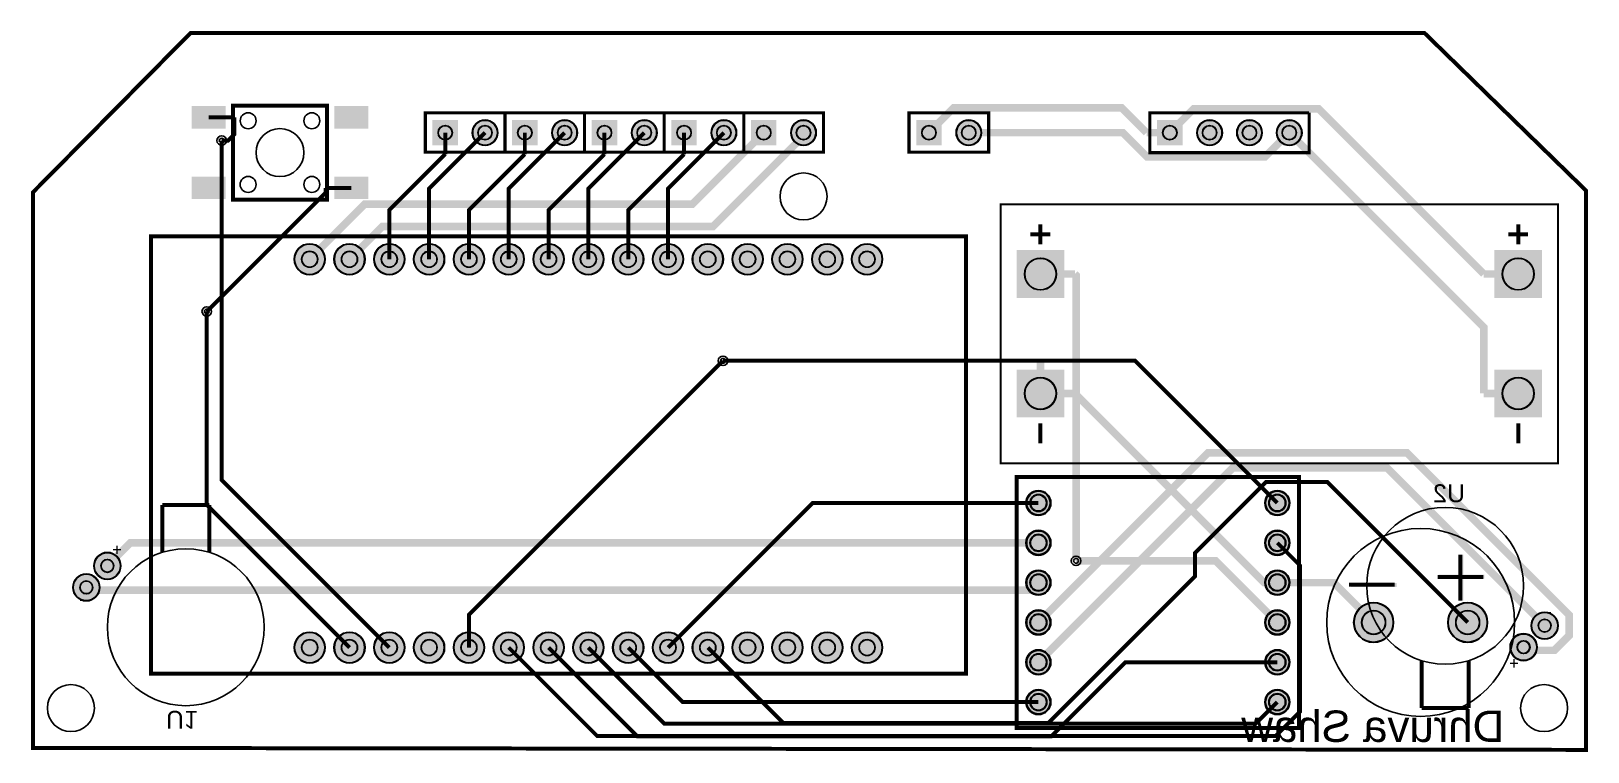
# Model space of a CAD drawing. Header units: millimetres. Extents: x 0 to 99.3, y -0.3 to 45.7.
import ezdxf

# ---------------------------------------------------------------- set-up
doc = ezdxf.new("R2010")
doc.units = ezdxf.units.MM
for name, color, linetype, true_color in [('BoardOutLine', 7, 'Continuous', 0xff00ff), ('BottomLayer', 7, 'Continuous', 0x0000ff), ('BottomSolderMaskLayer', 7, 'Continuous', 0xaa00ff), ('Document', 7, 'Continuous', 0xffffff), ('Hole', 7, 'Continuous', 0x222222), ('Multi-Layer', 7, 'Continuous', 0xc0c0c0), ('TopLayer', 7, 'Continuous', 0xff0000), ('TopPasteMaskLayer', 7, 'Continuous', 0x808080), ('TopSilkLayer', 7, 'Continuous', 0xffcc00), ('TopSolderMaskLayer', 7, 'Continuous', 0x800080)]:
    doc.layers.add(name, color=color, linetype=linetype, true_color=true_color)
doc.styles.get("Standard").update_dxf_attribs({"font": 'arial.ttf'})

msp = doc.modelspace()

# ---------------------------------------------------------------- hatches: boundary and pattern name
at = {"layer": 'BottomSolderMaskLayer'}
for points in [[(27.229, 40.056), (27.229, 38.43), (25.603, 38.43), (25.603, 40.056)], [(28.143, 39.243, 1), (29.769, 39.243, 1)], [(32.309, 40.056), (32.309, 38.43), (30.683, 38.43), (30.683, 40.056)], [(33.223, 39.243, 1), (34.849, 39.243, 1)], [(37.389, 40.056), (37.389, 38.43), (35.763, 38.43), (35.763, 40.056)], [(38.303, 39.243, 1), (39.929, 39.243, 1)], [(42.469, 40.056), (42.469, 38.43), (40.843, 38.43), (40.843, 40.056)], [(43.383, 39.243, 1), (45.009, 39.243, 1)], [(47.549, 40.056), (47.549, 38.43), (45.923, 38.43), (45.923, 40.056)], [(48.463, 39.243, 1), (50.089, 39.243, 1)], [(58.09, 40.056), (58.09, 38.43), (56.464, 38.43), (56.464, 40.056)], [(59.004, 39.243, 1), (60.63, 39.243, 1)], [(71.831, 40.056), (73.457, 40.056), (73.457, 38.43), (71.831, 38.43)], [(74.371, 39.243, 1), (75.997, 39.243, 1)], [(76.911, 39.243, 1), (78.537, 39.243, 1)], [(79.451, 39.243, 1), (81.077, 39.243, 1)], [(16.78, 31.169, 1), (18.761, 31.169, 1)], [(19.32, 31.169, 1), (21.301, 31.169, 1)], [(21.86, 31.169, 1), (23.841, 31.169, 1)], [(24.4, 31.169, 1), (26.381, 31.169, 1)], [(26.94, 31.169, 1), (28.921, 31.169, 1)], [(29.48, 31.169, 1), (31.461, 31.169, 1)], [(32.02, 31.169, 1), (34.001, 31.169, 1)], [(34.56, 31.169, 1), (36.541, 31.169, 1)], [(37.1, 31.169, 1), (39.081, 31.169, 1)], [(39.64, 31.169, 1), (41.621, 31.169, 1)], [(42.18, 31.169, 1), (44.161, 31.169, 1)], [(44.72, 31.169, 1), (46.701, 31.169, 1)], [(47.26, 31.169, 1), (49.241, 31.169, 1)], [(49.8, 31.169, 1), (51.781, 31.169, 1)], [(52.34, 31.169, 1), (54.321, 31.169, 1)], [(62.864, 31.751), (65.915, 31.751), (65.915, 28.701), (62.864, 28.701)], [(93.344, 31.751), (96.395, 31.751), (96.395, 28.701), (93.344, 28.701)], [(62.864, 24.131), (65.915, 24.131), (65.915, 21.081), (62.864, 21.081)], [(93.344, 24.131), (96.395, 24.131), (96.395, 21.081), (93.344, 21.081)], [(63.462, 15.621, 1), (65.062, 15.621, 1)], [(78.702, 15.621, 1), (80.302, 15.621, 1)], [(63.462, 13.081, 1), (65.062, 13.081, 1)], [(78.702, 13.081, 1), (80.302, 13.081, 1)], [(4.001, 11.608, 1), (5.728, 11.608, 1)], [(2.654, 10.236, 1), (4.382, 10.236, 1)], [(63.462, 10.541, 1), (65.062, 10.541, 1)], [(78.702, 10.541, 1), (80.302, 10.541, 1)], [(84.371, 8.001, 1), (86.921, 8.001, 1)], [(90.371, 8.001, 1), (92.921, 8.001, 1)], [(63.462, 8.001, 1), (65.062, 8.001, 1)], [(78.702, 8.001, 1), (80.302, 8.001, 1)], [(95.695, 7.798, 1), (97.422, 7.798, 1)], [(16.78, 6.399, 1), (18.761, 6.399, 1)], [(19.32, 6.399, 1), (21.301, 6.399, 1)], [(21.86, 6.399, 1), (23.841, 6.399, 1)], [(24.4, 6.399, 1), (26.381, 6.399, 1)], [(26.94, 6.399, 1), (28.921, 6.399, 1)], [(29.48, 6.399, 1), (31.461, 6.399, 1)], [(32.02, 6.399, 1), (34.001, 6.399, 1)], [(34.56, 6.399, 1), (36.541, 6.399, 1)], [(37.1, 6.399, 1), (39.081, 6.399, 1)], [(39.64, 6.399, 1), (41.621, 6.399, 1)], [(42.18, 6.399, 1), (44.161, 6.399, 1)], [(44.72, 6.399, 1), (46.701, 6.399, 1)], [(47.26, 6.399, 1), (49.241, 6.399, 1)], [(49.8, 6.399, 1), (51.781, 6.399, 1)], [(52.34, 6.399, 1), (54.321, 6.399, 1)], [(94.348, 6.426, 1), (96.076, 6.426, 1)], [(63.462, 5.461, 1), (65.062, 5.461, 1)], [(78.702, 5.461, 1), (80.302, 5.461, 1)], [(63.462, 2.921, 1), (65.062, 2.921, 1)], [(78.702, 2.921, 1), (80.302, 2.921, 1)]]:
    msp.add_hatch(color=256, dxfattribs=at).paths.add_polyline_path(points)
at = {"layer": 'Document'}
for points in [[(91.108, 9.399), (91.108, 12.32), (91.362, 12.32), (91.362, 9.399)], [(89.789, 11.049), (92.71, 11.049), (92.71, 10.795), (89.789, 10.795)], [(84.201, 10.514), (87.122, 10.514), (87.122, 10.26), (84.201, 10.26)]]:
    msp.add_hatch(color=256, dxfattribs=at).paths.add_polyline_path(points)
at = {"layer": 'Multi-Layer'}
for points in [[(27.203, 40.03), (27.203, 38.456), (25.629, 38.456), (25.629, 40.03)], [(28.169, 39.243, 1), (29.743, 39.243, 1)], [(32.283, 40.03), (32.283, 38.456), (30.709, 38.456), (30.709, 40.03)], [(33.249, 39.243, 1), (34.823, 39.243, 1)], [(37.363, 40.03), (37.363, 38.456), (35.789, 38.456), (35.789, 40.03)], [(38.329, 39.243, 1), (39.903, 39.243, 1)], [(42.443, 40.03), (42.443, 38.456), (40.869, 38.456), (40.869, 40.03)], [(43.409, 39.243, 1), (44.983, 39.243, 1)], [(47.523, 40.03), (47.523, 38.456), (45.949, 38.456), (45.949, 40.03)], [(48.489, 39.243, 1), (50.064, 39.243, 1)], [(58.065, 40.03), (58.065, 38.456), (56.49, 38.456), (56.49, 40.03)], [(59.03, 39.243, 1), (60.605, 39.243, 1)], [(71.857, 40.03), (73.432, 40.03), (73.432, 38.456), (71.857, 38.456)], [(74.397, 39.243, 1), (75.972, 39.243, 1)], [(76.937, 39.243, 1), (78.512, 39.243, 1)], [(79.477, 39.243, 1), (81.052, 39.243, 1)], [(16.805, 31.169, 1), (18.735, 31.169, 1)], [(19.345, 31.169, 1), (21.275, 31.169, 1)], [(21.885, 31.169, 1), (23.815, 31.169, 1)], [(24.425, 31.169, 1), (26.355, 31.169, 1)], [(26.965, 31.169, 1), (28.895, 31.169, 1)], [(29.505, 31.169, 1), (31.435, 31.169, 1)], [(32.045, 31.169, 1), (33.975, 31.169, 1)], [(34.585, 31.169, 1), (36.515, 31.169, 1)], [(37.125, 31.169, 1), (39.055, 31.169, 1)], [(39.665, 31.169, 1), (41.595, 31.169, 1)], [(42.205, 31.169, 1), (44.135, 31.169, 1)], [(44.745, 31.169, 1), (46.675, 31.169, 1)], [(47.285, 31.169, 1), (49.215, 31.169, 1)], [(49.825, 31.169, 1), (51.755, 31.169, 1)], [(52.365, 31.169, 1), (54.295, 31.169, 1)], [(62.889, 31.726), (65.889, 31.726), (65.889, 28.726), (62.889, 28.726)], [(93.369, 31.726), (96.369, 31.726), (96.369, 28.726), (93.369, 28.726)], [(62.889, 24.106), (65.889, 24.106), (65.889, 21.106), (62.889, 21.106)], [(93.369, 24.106), (96.369, 24.106), (96.369, 21.106), (93.369, 21.106)], [(63.512, 15.621, 1), (65.012, 15.621, 1)], [(78.752, 15.621, 1), (80.252, 15.621, 1)], [(63.512, 13.081, 1), (65.012, 13.081, 1)], [(78.752, 13.081, 1), (80.252, 13.081, 1)], [(4.026, 11.608, 1), (5.702, 11.608, 1)], [(2.68, 10.236, 1), (4.356, 10.236, 1)], [(63.512, 10.541, 1), (65.012, 10.541, 1)], [(78.752, 10.541, 1), (80.252, 10.541, 1)], [(84.396, 8.001, 1), (86.896, 8.001, 1)], [(90.396, 8.001, 1), (92.896, 8.001, 1)], [(63.512, 8.001, 1), (65.012, 8.001, 1)], [(78.752, 8.001, 1), (80.252, 8.001, 1)], [(95.72, 7.798, 1), (97.396, 7.798, 1)], [(16.805, 6.399, 1), (18.735, 6.399, 1)], [(19.345, 6.399, 1), (21.275, 6.399, 1)], [(21.885, 6.399, 1), (23.815, 6.399, 1)], [(24.425, 6.399, 1), (26.355, 6.399, 1)], [(26.965, 6.399, 1), (28.895, 6.399, 1)], [(29.505, 6.399, 1), (31.435, 6.399, 1)], [(32.045, 6.399, 1), (33.975, 6.399, 1)], [(34.585, 6.399, 1), (36.515, 6.399, 1)], [(37.125, 6.399, 1), (39.055, 6.399, 1)], [(39.665, 6.399, 1), (41.595, 6.399, 1)], [(42.205, 6.399, 1), (44.135, 6.399, 1)], [(44.745, 6.399, 1), (46.675, 6.399, 1)], [(47.285, 6.399, 1), (49.215, 6.399, 1)], [(49.825, 6.399, 1), (51.755, 6.399, 1)], [(52.365, 6.399, 1), (54.295, 6.399, 1)], [(94.374, 6.426, 1), (96.05, 6.426, 1)], [(63.512, 5.461, 1), (65.012, 5.461, 1)], [(78.752, 5.461, 1), (80.252, 5.461, 1)], [(63.512, 2.921, 1), (65.012, 2.921, 1)], [(78.752, 2.921, 1), (80.252, 2.921, 1)]]:
    msp.add_hatch(color=256, dxfattribs=at).paths.add_polyline_path(points)
at = {"layer": 'TopLayer'}
for points in [[(10.275, 39.523), (10.275, 40.923), (12.375, 40.923), (12.375, 39.523)], [(19.375, 39.523), (19.375, 40.923), (21.475, 40.923), (21.475, 39.523)], [(10.275, 35.023), (10.275, 36.423), (12.375, 36.423), (12.375, 35.023)], [(19.375, 35.023), (19.375, 36.423), (21.475, 36.423), (21.475, 35.023)]]:
    msp.add_hatch(color=256, dxfattribs=at).paths.add_polyline_path(points)
at = {"layer": 'TopPasteMaskLayer'}
for points in [[(10.275, 39.523), (10.275, 40.923), (12.375, 40.923), (12.375, 39.523)], [(19.375, 39.523), (19.375, 40.923), (21.475, 40.923), (21.475, 39.523)], [(10.275, 35.023), (10.275, 36.423), (12.375, 36.423), (12.375, 35.023)], [(19.375, 35.023), (19.375, 36.423), (21.475, 36.423), (21.475, 35.023)]]:
    msp.add_hatch(color=256, dxfattribs=at).paths.add_polyline_path(points)
at = {"layer": 'TopSolderMaskLayer'}
for points in [[(10.237, 39.506), (10.237, 40.94), (12.413, 40.94), (12.413, 39.506)], [(19.337, 39.506), (19.337, 40.94), (21.513, 40.94), (21.513, 39.506)], [(27.229, 40.056), (27.229, 38.43), (25.603, 38.43), (25.603, 40.056)], [(28.143, 39.243, 1), (29.769, 39.243, 1)], [(32.309, 40.056), (32.309, 38.43), (30.683, 38.43), (30.683, 40.056)], [(33.223, 39.243, 1), (34.849, 39.243, 1)], [(37.389, 40.056), (37.389, 38.43), (35.763, 38.43), (35.763, 40.056)], [(38.303, 39.243, 1), (39.929, 39.243, 1)], [(42.469, 40.056), (42.469, 38.43), (40.843, 38.43), (40.843, 40.056)], [(43.383, 39.243, 1), (45.009, 39.243, 1)], [(47.549, 40.056), (47.549, 38.43), (45.923, 38.43), (45.923, 40.056)], [(48.463, 39.243, 1), (50.089, 39.243, 1)], [(58.09, 40.056), (58.09, 38.43), (56.464, 38.43), (56.464, 40.056)], [(59.004, 39.243, 1), (60.63, 39.243, 1)], [(71.831, 40.056), (73.457, 40.056), (73.457, 38.43), (71.831, 38.43)], [(74.371, 39.243, 1), (75.997, 39.243, 1)], [(76.911, 39.243, 1), (78.537, 39.243, 1)], [(79.451, 39.243, 1), (81.077, 39.243, 1)], [(10.237, 35.006), (10.237, 36.44), (12.413, 36.44), (12.413, 35.006)], [(19.337, 35.006), (19.337, 36.44), (21.513, 36.44), (21.513, 35.006)], [(16.78, 31.169, 1), (18.761, 31.169, 1)], [(19.32, 31.169, 1), (21.301, 31.169, 1)], [(21.86, 31.169, 1), (23.841, 31.169, 1)], [(24.4, 31.169, 1), (26.381, 31.169, 1)], [(26.94, 31.169, 1), (28.921, 31.169, 1)], [(29.48, 31.169, 1), (31.461, 31.169, 1)], [(32.02, 31.169, 1), (34.001, 31.169, 1)], [(34.56, 31.169, 1), (36.541, 31.169, 1)], [(37.1, 31.169, 1), (39.081, 31.169, 1)], [(39.64, 31.169, 1), (41.621, 31.169, 1)], [(42.18, 31.169, 1), (44.161, 31.169, 1)], [(44.72, 31.169, 1), (46.701, 31.169, 1)], [(47.26, 31.169, 1), (49.241, 31.169, 1)], [(49.8, 31.169, 1), (51.781, 31.169, 1)], [(52.34, 31.169, 1), (54.321, 31.169, 1)], [(62.864, 31.751), (65.915, 31.751), (65.915, 28.701), (62.864, 28.701)], [(93.344, 31.751), (96.395, 31.751), (96.395, 28.701), (93.344, 28.701)], [(62.864, 24.131), (65.915, 24.131), (65.915, 21.081), (62.864, 21.081)], [(93.344, 24.131), (96.395, 24.131), (96.395, 21.081), (93.344, 21.081)], [(63.462, 15.621, 1), (65.062, 15.621, 1)], [(78.702, 15.621, 1), (80.302, 15.621, 1)], [(63.462, 13.081, 1), (65.062, 13.081, 1)], [(78.702, 13.081, 1), (80.302, 13.081, 1)], [(4.001, 11.608, 1), (5.728, 11.608, 1)], [(2.654, 10.236, 1), (4.382, 10.236, 1)], [(63.462, 10.541, 1), (65.062, 10.541, 1)], [(78.702, 10.541, 1), (80.302, 10.541, 1)], [(84.371, 8.001, 1), (86.921, 8.001, 1)], [(90.371, 8.001, 1), (92.921, 8.001, 1)], [(63.462, 8.001, 1), (65.062, 8.001, 1)], [(78.702, 8.001, 1), (80.302, 8.001, 1)], [(95.695, 7.798, 1), (97.422, 7.798, 1)], [(16.78, 6.399, 1), (18.761, 6.399, 1)], [(19.32, 6.399, 1), (21.301, 6.399, 1)], [(21.86, 6.399, 1), (23.841, 6.399, 1)], [(24.4, 6.399, 1), (26.381, 6.399, 1)], [(26.94, 6.399, 1), (28.921, 6.399, 1)], [(29.48, 6.399, 1), (31.461, 6.399, 1)], [(32.02, 6.399, 1), (34.001, 6.399, 1)], [(34.56, 6.399, 1), (36.541, 6.399, 1)], [(37.1, 6.399, 1), (39.081, 6.399, 1)], [(39.64, 6.399, 1), (41.621, 6.399, 1)], [(42.18, 6.399, 1), (44.161, 6.399, 1)], [(44.72, 6.399, 1), (46.701, 6.399, 1)], [(47.26, 6.399, 1), (49.241, 6.399, 1)], [(49.8, 6.399, 1), (51.781, 6.399, 1)], [(52.34, 6.399, 1), (54.321, 6.399, 1)], [(94.348, 6.426, 1), (96.076, 6.426, 1)], [(63.462, 5.461, 1), (65.062, 5.461, 1)], [(78.702, 5.461, 1), (80.302, 5.461, 1)], [(63.462, 2.921, 1), (65.062, 2.921, 1)], [(78.702, 2.921, 1), (80.302, 2.921, 1)]]:
    msp.add_hatch(color=256, dxfattribs=at).paths.add_polyline_path(points)

# ---------------------------------------------------------------- linework, layer by layer
at = {"layer": 'BoardOutLine', "const_width": 0.254}
msp.add_lwpolyline([(10.16, 45.593), (88.9, 45.593), (99.187, 35.56), (99.187, -0.127), (0.127, 0), (0.127, 35.453), (10.16, 45.593)], close=True, dxfattribs=at)
at = {"layer": 'BottomLayer'}
for points, const_width in [([(92.671, 30.226), (82.137, 40.759), (74.161, 40.759), (72.644, 39.243)], 0.484), ([(22.85, 6.399), (12.159, 17.09), (12.159, 38.741)], 0.254), ([(46.736, 39.243), (42.176, 34.683), (21.284, 34.683), (17.77, 31.169)], 0.484), ([(49.276, 39.243), (49.276, 39.033), (43.495, 33.252), (22.393, 33.252), (20.31, 31.169)], 0.484), ([(92.671, 22.606), (92.671, 26.836), (80.264, 39.243)], 0.484), ([(64.389, 30.226), (66.588, 30.226)], 0.484), ([(66.588, 30.226), (66.662, 30.152), (66.662, 11.933)], 0.484), ([(94.869, 30.226), (92.671, 30.226)], 0.484), ([(20.31, 6.399), (11.205, 15.504), (11.205, 27.839)], 0.254), ([(64.389, 22.606), (64.389, 24.805)], 0.484), ([(27.93, 6.399), (27.93, 8.484), (44.137, 24.691)], 0.254), ([(94.869, 22.606), (92.671, 22.606)], 0.484), ([(95.212, 6.426), (95.414, 6.224), (97.177, 6.224), (98.129, 7.176), (98.129, 8.466), (87.776, 18.818), (75.079, 18.818), (64.262, 8.001)], 0.484), ([(64.262, 5.461), (76.671, 17.87), (86.486, 17.87), (96.558, 7.798)], 0.484), ([(91.646, 8.001), (82.69, 16.957), (78.77, 16.957), (74.257, 12.445), (74.257, 10.958), (64.878, 1.578), (47.991, 1.578), (43.17, 6.399)], 0.254), ([(64.262, 15.621), (49.852, 15.621), (40.63, 6.399)], 0.254), ([(79.502, 10.541), (83.106, 10.541), (85.646, 8.001)], 0.484), ([(79.502, 5.461), (69.805, 5.461), (65.089, 0.744), (38.665, 0.744), (33.01, 6.399)], 0.254)]:
    msp.add_lwpolyline(points, dxfattribs=dict(at, const_width=const_width))
at = {"layer": 'BottomSolderMaskLayer'}
for points in [[(17.77, 31.682), (17.77, 31.682)], [(20.31, 31.682), (20.31, 31.682)], [(22.85, 31.682), (22.85, 31.682)], [(25.39, 31.682), (25.39, 31.682)], [(27.93, 31.682), (27.93, 31.682)], [(30.47, 31.682), (30.47, 31.682)], [(33.01, 31.682), (33.01, 31.682)], [(35.55, 31.682), (35.55, 31.682)], [(38.09, 31.682), (38.09, 31.682)], [(40.63, 31.682), (40.63, 31.682)], [(43.17, 31.682), (43.17, 31.682)], [(45.71, 31.682), (45.71, 31.682)], [(48.25, 31.682), (48.25, 31.682)], [(50.79, 31.682), (50.79, 31.682)], [(53.33, 31.682), (53.33, 31.682)], [(64.392, 31.243), (64.387, 31.243)], [(94.872, 31.243), (94.867, 31.243)], [(17.77, 30.656), (17.77, 30.656)], [(20.31, 30.656), (20.31, 30.656)], [(22.85, 30.656), (22.85, 30.656)], [(25.39, 30.656), (25.39, 30.656)], [(27.93, 30.656), (27.93, 30.656)], [(30.47, 30.656), (30.47, 30.656)], [(33.01, 30.656), (33.01, 30.656)], [(35.55, 30.656), (35.55, 30.656)], [(38.09, 30.656), (38.09, 30.656)], [(40.63, 30.656), (40.63, 30.656)], [(43.17, 30.656), (43.17, 30.656)], [(45.71, 30.656), (45.71, 30.656)], [(48.25, 30.656), (48.25, 30.656)], [(50.79, 30.656), (50.79, 30.656)], [(53.33, 30.656), (53.33, 30.656)], [(64.392, 29.209), (64.387, 29.209)], [(94.872, 29.209), (94.867, 29.209)], [(64.392, 23.623), (64.387, 23.623)], [(94.872, 23.623), (94.867, 23.623)], [(64.392, 21.589), (64.387, 21.589)], [(94.872, 21.589), (94.867, 21.589)], [(17.77, 6.912), (17.77, 6.912)], [(20.31, 6.912), (20.31, 6.912)], [(22.85, 6.912), (22.85, 6.912)], [(25.39, 6.912), (25.39, 6.912)], [(27.93, 6.912), (27.93, 6.912)], [(30.47, 6.912), (30.47, 6.912)], [(33.01, 6.912), (33.01, 6.912)], [(35.55, 6.912), (35.55, 6.912)], [(38.09, 6.912), (38.09, 6.912)], [(40.63, 6.912), (40.63, 6.912)], [(43.17, 6.912), (43.17, 6.912)], [(45.71, 6.912), (45.71, 6.912)], [(48.25, 6.912), (48.25, 6.912)], [(50.79, 6.912), (50.79, 6.912)], [(53.33, 6.912), (53.33, 6.912)], [(17.77, 5.886), (17.77, 5.886)], [(20.31, 5.886), (20.31, 5.886)], [(22.85, 5.886), (22.85, 5.886)], [(25.39, 5.886), (25.39, 5.886)], [(27.93, 5.886), (27.93, 5.886)], [(30.47, 5.886), (30.47, 5.886)], [(33.01, 5.886), (33.01, 5.886)], [(35.55, 5.886), (35.55, 5.886)], [(38.09, 5.886), (38.09, 5.886)], [(40.63, 5.886), (40.63, 5.886)], [(43.17, 5.886), (43.17, 5.886)], [(45.71, 5.886), (45.71, 5.886)], [(48.25, 5.886), (48.25, 5.886)], [(50.79, 5.886), (50.79, 5.886)], [(53.33, 5.886), (53.33, 5.886)]]:
    msp.add_lwpolyline(points, close=True, dxfattribs=at)
for centre, radius in [((28.956, 39.243), 0.813), ((34.036, 39.243), 0.813), ((39.116, 39.243), 0.813), ((44.196, 39.243), 0.813), ((49.276, 39.243), 0.813), ((59.817, 39.243), 0.813), ((75.184, 39.243), 0.813), ((77.724, 39.243), 0.813), ((80.264, 39.243), 0.813), ((26.416, 39.243), 0.459), ((28.956, 39.243), 0.459), ((31.496, 39.243), 0.459), ((34.036, 39.243), 0.459), ((36.576, 39.243), 0.459), ((39.116, 39.243), 0.459), ((41.656, 39.243), 0.459), ((44.196, 39.243), 0.459), ((46.736, 39.243), 0.459), ((49.276, 39.243), 0.459), ((57.277, 39.243), 0.459), ((59.817, 39.243), 0.459), ((72.644, 39.243), 0.459), ((75.184, 39.243), 0.459), ((77.724, 39.243), 0.459), ((80.264, 39.243), 0.459), ((17.77, 31.169), 0.991), ((20.31, 31.169), 0.991), ((22.85, 31.169), 0.991), ((25.39, 31.169), 0.991), ((27.93, 31.169), 0.991), ((30.47, 31.169), 0.991), ((33.01, 31.169), 0.991), ((35.55, 31.169), 0.991), ((38.09, 31.169), 0.991), ((40.63, 31.169), 0.991), ((43.17, 31.169), 0.991), ((45.71, 31.169), 0.991), ((48.25, 31.169), 0.991), ((50.79, 31.169), 0.991), ((53.33, 31.169), 0.991), ((64.262, 15.621), 0.8), ((64.262, 15.621), 0.544), ((79.502, 15.621), 0.8), ((79.502, 15.621), 0.544), ((64.262, 13.081), 0.8), ((64.262, 13.081), 0.544), ((79.502, 13.081), 0.8), ((79.502, 13.081), 0.544), ((4.864, 11.608), 0.864), ((4.864, 11.608), 0.411), ((3.518, 10.236), 0.864), ((64.262, 10.541), 0.8), ((64.262, 10.541), 0.544), ((79.502, 10.541), 0.8), ((79.502, 10.541), 0.544), ((3.518, 10.236), 0.411), ((85.646, 8.001), 1.275), ((91.646, 8.001), 1.275), ((64.262, 8.001), 0.8), ((64.262, 8.001), 0.544), ((79.502, 8.001), 0.8), ((79.502, 8.001), 0.544), ((85.646, 8.001), 0.765), ((91.646, 8.001), 0.765), ((96.558, 7.798), 0.864), ((96.558, 7.798), 0.411), ((17.77, 6.399), 0.991), ((20.31, 6.399), 0.991), ((22.85, 6.399), 0.991), ((25.39, 6.399), 0.991), ((27.93, 6.399), 0.991), ((30.47, 6.399), 0.991), ((33.01, 6.399), 0.991), ((35.55, 6.399), 0.991), ((38.09, 6.399), 0.991), ((40.63, 6.399), 0.991), ((43.17, 6.399), 0.991), ((45.71, 6.399), 0.991), ((48.25, 6.399), 0.991), ((50.79, 6.399), 0.991), ((53.33, 6.399), 0.991), ((95.212, 6.426), 0.864), ((64.262, 5.461), 0.8), ((64.262, 5.461), 0.544), ((79.502, 5.461), 0.8), ((79.502, 5.461), 0.544), ((95.212, 6.426), 0.411), ((64.262, 2.921), 0.8), ((64.262, 2.921), 0.544), ((79.502, 2.921), 0.8), ((79.502, 2.921), 0.544)]:
    msp.add_circle(centre, radius, dxfattribs=at)
for centre, radius, start, end in [((17.77, 31.169), 0.513, 90, 270), ((17.77, 31.169), 0.513, 270, 90), ((20.31, 31.169), 0.513, 90, 270), ((20.31, 31.169), 0.513, 270, 90), ((22.85, 31.169), 0.513, 90, 270), ((22.85, 31.169), 0.513, 270, 90), ((25.39, 31.169), 0.513, 90, 270), ((25.39, 31.169), 0.513, 270, 90), ((27.93, 31.169), 0.513, 90, 270), ((27.93, 31.169), 0.513, 270, 90), ((30.47, 31.169), 0.513, 90, 270), ((30.47, 31.169), 0.513, 270, 90), ((33.01, 31.169), 0.513, 90, 270), ((33.01, 31.169), 0.513, 270, 90), ((35.55, 31.169), 0.513, 90, 270), ((35.55, 31.169), 0.513, 270, 90), ((38.09, 31.169), 0.513, 90, 270), ((38.09, 31.169), 0.513, 270, 90), ((40.63, 31.169), 0.513, 90, 270), ((40.63, 31.169), 0.513, 270, 90), ((43.17, 31.169), 0.513, 90, 270), ((43.17, 31.169), 0.513, 270, 90), ((45.71, 31.169), 0.513, 90, 270), ((45.71, 31.169), 0.513, 270, 90), ((48.25, 31.169), 0.513, 90, 270), ((48.25, 31.169), 0.513, 270, 90), ((50.79, 31.169), 0.513, 90, 270), ((50.79, 31.169), 0.513, 270, 90), ((53.33, 31.169), 0.513, 90, 270), ((53.33, 31.169), 0.513, 270, 90), ((64.387, 30.226), 1.017, 90, 270), ((64.392, 30.226), 1.017, 270, 90), ((94.867, 30.226), 1.017, 90, 270), ((94.872, 30.226), 1.017, 270, 90), ((64.387, 22.606), 1.017, 90, 270), ((64.392, 22.606), 1.017, 270, 90), ((94.867, 22.606), 1.017, 90, 270), ((94.872, 22.606), 1.017, 270, 90), ((17.77, 6.399), 0.513, 90, 270), ((17.77, 6.399), 0.513, 270, 90), ((20.31, 6.399), 0.513, 90, 270), ((20.31, 6.399), 0.513, 270, 90), ((22.85, 6.399), 0.513, 90, 270), ((22.85, 6.399), 0.513, 270, 90), ((25.39, 6.399), 0.513, 90, 270), ((25.39, 6.399), 0.513, 270, 90), ((27.93, 6.399), 0.513, 90, 270), ((27.93, 6.399), 0.513, 270, 90), ((30.47, 6.399), 0.513, 90, 270), ((30.47, 6.399), 0.513, 270, 90), ((33.01, 6.399), 0.513, 90, 270), ((33.01, 6.399), 0.513, 270, 90), ((35.55, 6.399), 0.513, 90, 270), ((35.55, 6.399), 0.513, 270, 90), ((38.09, 6.399), 0.513, 90, 270), ((38.09, 6.399), 0.513, 270, 90), ((40.63, 6.399), 0.513, 90, 270), ((40.63, 6.399), 0.513, 270, 90), ((43.17, 6.399), 0.513, 90, 270), ((43.17, 6.399), 0.513, 270, 90), ((45.71, 6.399), 0.513, 90, 270), ((45.71, 6.399), 0.513, 270, 90), ((48.25, 6.399), 0.513, 90, 270), ((48.25, 6.399), 0.513, 270, 90), ((50.79, 6.399), 0.513, 90, 270), ((50.79, 6.399), 0.513, 270, 90), ((53.33, 6.399), 0.513, 90, 270), ((53.33, 6.399), 0.513, 270, 90)]:
    msp.add_arc(centre, radius, start, end, dxfattribs=at)
at = {"layer": 'Document', "const_width": 0.254}
for points in [[(8.369, 12.497), (8.369, 15.494)], [(8.369, 15.494), (11.367, 15.494)], [(11.367, 15.494), (11.367, 12.497)], [(88.71, 2.54), (88.71, 5.537)], [(91.707, 5.537), (91.707, 2.54)], [(91.707, 2.54), (88.71, 2.54)]]:
    msp.add_lwpolyline(points, dxfattribs=at)
at = {"layer": 'Document'}
for centre in [(90.208, 10.338), (9.868, 7.696)]:
    msp.add_circle(centre, 5.004, dxfattribs=at)
at = {"layer": 'Hole'}
for centre in [(12.159, 38.741), (11.205, 27.839), (44.137, 24.691), (66.662, 11.933)]:
    msp.add_circle(centre, 0.153, dxfattribs=at)
at = {"layer": 'Multi-Layer'}
for points in [[(17.77, 31.669), (17.77, 31.669)], [(20.31, 31.669), (20.31, 31.669)], [(22.85, 31.669), (22.85, 31.669)], [(25.39, 31.669), (25.39, 31.669)], [(27.93, 31.669), (27.93, 31.669)], [(30.47, 31.669), (30.47, 31.669)], [(33.01, 31.669), (33.01, 31.669)], [(35.55, 31.669), (35.55, 31.669)], [(38.09, 31.669), (38.09, 31.669)], [(40.63, 31.669), (40.63, 31.669)], [(43.17, 31.669), (43.17, 31.669)], [(45.71, 31.669), (45.71, 31.669)], [(48.25, 31.669), (48.25, 31.669)], [(50.79, 31.669), (50.79, 31.669)], [(53.33, 31.669), (53.33, 31.669)], [(64.392, 31.226), (64.387, 31.226)], [(94.872, 31.226), (94.867, 31.226)], [(17.77, 30.669), (17.77, 30.669)], [(20.31, 30.669), (20.31, 30.669)], [(22.85, 30.669), (22.85, 30.669)], [(25.39, 30.669), (25.39, 30.669)], [(27.93, 30.669), (27.93, 30.669)], [(30.47, 30.669), (30.47, 30.669)], [(33.01, 30.669), (33.01, 30.669)], [(35.55, 30.669), (35.55, 30.669)], [(38.09, 30.669), (38.09, 30.669)], [(40.63, 30.669), (40.63, 30.669)], [(43.17, 30.669), (43.17, 30.669)], [(45.71, 30.669), (45.71, 30.669)], [(48.25, 30.669), (48.25, 30.669)], [(50.79, 30.669), (50.79, 30.669)], [(53.33, 30.669), (53.33, 30.669)], [(64.392, 29.226), (64.387, 29.226)], [(94.872, 29.226), (94.867, 29.226)], [(64.392, 23.606), (64.387, 23.606)], [(94.872, 23.606), (94.867, 23.606)], [(64.392, 21.606), (64.387, 21.606)], [(94.872, 21.606), (94.867, 21.606)], [(17.77, 6.899), (17.77, 6.899)], [(20.31, 6.899), (20.31, 6.899)], [(22.85, 6.899), (22.85, 6.899)], [(25.39, 6.899), (25.39, 6.899)], [(27.93, 6.899), (27.93, 6.899)], [(30.47, 6.899), (30.47, 6.899)], [(33.01, 6.899), (33.01, 6.899)], [(35.55, 6.899), (35.55, 6.899)], [(38.09, 6.899), (38.09, 6.899)], [(40.63, 6.899), (40.63, 6.899)], [(43.17, 6.899), (43.17, 6.899)], [(45.71, 6.899), (45.71, 6.899)], [(48.25, 6.899), (48.25, 6.899)], [(50.79, 6.899), (50.79, 6.899)], [(53.33, 6.899), (53.33, 6.899)], [(17.77, 5.899), (17.77, 5.899)], [(20.31, 5.899), (20.31, 5.899)], [(22.85, 5.899), (22.85, 5.899)], [(25.39, 5.899), (25.39, 5.899)], [(27.93, 5.899), (27.93, 5.899)], [(30.47, 5.899), (30.47, 5.899)], [(33.01, 5.899), (33.01, 5.899)], [(35.55, 5.899), (35.55, 5.899)], [(38.09, 5.899), (38.09, 5.899)], [(40.63, 5.899), (40.63, 5.899)], [(43.17, 5.899), (43.17, 5.899)], [(45.71, 5.899), (45.71, 5.899)], [(48.25, 5.899), (48.25, 5.899)], [(50.79, 5.899), (50.79, 5.899)], [(53.33, 5.899), (53.33, 5.899)]]:
    msp.add_lwpolyline(points, close=True, dxfattribs=at)
for centre, radius in [((28.956, 39.243), 0.787), ((34.036, 39.243), 0.787), ((39.116, 39.243), 0.787), ((44.196, 39.243), 0.787), ((49.276, 39.243), 0.787), ((59.817, 39.243), 0.787), ((75.184, 39.243), 0.787), ((77.724, 39.243), 0.787), ((80.264, 39.243), 0.787), ((12.159, 38.741), 0.305), ((26.416, 39.243), 0.445), ((28.956, 39.243), 0.445), ((31.496, 39.243), 0.445), ((34.036, 39.243), 0.445), ((36.576, 39.243), 0.445), ((39.116, 39.243), 0.445), ((41.656, 39.243), 0.445), ((44.196, 39.243), 0.445), ((46.736, 39.243), 0.445), ((49.276, 39.243), 0.445), ((57.277, 39.243), 0.445), ((59.817, 39.243), 0.445), ((72.644, 39.243), 0.445), ((75.184, 39.243), 0.445), ((77.724, 39.243), 0.445), ((80.264, 39.243), 0.445), ((49.276, 35.179), 1.5), ((17.77, 31.169), 0.965), ((20.31, 31.169), 0.965), ((22.85, 31.169), 0.965), ((25.39, 31.169), 0.965), ((27.93, 31.169), 0.965), ((30.47, 31.169), 0.965), ((33.01, 31.169), 0.965), ((35.55, 31.169), 0.965), ((38.09, 31.169), 0.965), ((40.63, 31.169), 0.965), ((43.17, 31.169), 0.965), ((45.71, 31.169), 0.965), ((48.25, 31.169), 0.965), ((50.79, 31.169), 0.965), ((53.33, 31.169), 0.965), ((11.205, 27.839), 0.305), ((44.137, 24.691), 0.305), ((64.262, 15.621), 0.75), ((64.262, 15.621), 0.51), ((79.502, 15.621), 0.75), ((79.502, 15.621), 0.51), ((64.262, 13.081), 0.75), ((64.262, 13.081), 0.51), ((79.502, 13.081), 0.75), ((79.502, 13.081), 0.51), ((4.864, 11.608), 0.838), ((4.864, 11.608), 0.399), ((66.662, 11.933), 0.305), ((3.518, 10.236), 0.838), ((64.262, 10.541), 0.75), ((64.262, 10.541), 0.51), ((79.502, 10.541), 0.75), ((79.502, 10.541), 0.51), ((3.518, 10.236), 0.399), ((85.646, 8.001), 1.25), ((91.646, 8.001), 1.25), ((64.262, 8.001), 0.75), ((64.262, 8.001), 0.51), ((79.502, 8.001), 0.75), ((79.502, 8.001), 0.51), ((85.646, 8.001), 0.75), ((91.646, 8.001), 0.75), ((96.558, 7.798), 0.838), ((96.558, 7.798), 0.399), ((17.77, 6.399), 0.965), ((20.31, 6.399), 0.965), ((22.85, 6.399), 0.965), ((25.39, 6.399), 0.965), ((27.93, 6.399), 0.965), ((30.47, 6.399), 0.965), ((33.01, 6.399), 0.965), ((35.55, 6.399), 0.965), ((38.09, 6.399), 0.965), ((40.63, 6.399), 0.965), ((43.17, 6.399), 0.965), ((45.71, 6.399), 0.965), ((48.25, 6.399), 0.965), ((50.79, 6.399), 0.965), ((53.33, 6.399), 0.965), ((95.212, 6.426), 0.838), ((64.262, 5.461), 0.75), ((64.262, 5.461), 0.51), ((79.502, 5.461), 0.75), ((79.502, 5.461), 0.51), ((95.212, 6.426), 0.399), ((2.54, 2.54), 1.5), ((96.52, 2.54), 1.5), ((64.262, 2.921), 0.75), ((64.262, 2.921), 0.51), ((79.502, 2.921), 0.75), ((79.502, 2.921), 0.51)]:
    msp.add_circle(centre, radius, dxfattribs=at)
for centre, radius, start, end in [((17.77, 31.169), 0.5, 90, 270), ((17.77, 31.169), 0.5, 270, 90), ((20.31, 31.169), 0.5, 90, 270), ((20.31, 31.169), 0.5, 270, 90), ((22.85, 31.169), 0.5, 90, 270), ((22.85, 31.169), 0.5, 270, 90), ((25.39, 31.169), 0.5, 90, 270), ((25.39, 31.169), 0.5, 270, 90), ((27.93, 31.169), 0.5, 90, 270), ((27.93, 31.169), 0.5, 270, 90), ((30.47, 31.169), 0.5, 90, 270), ((30.47, 31.169), 0.5, 270, 90), ((33.01, 31.169), 0.5, 90, 270), ((33.01, 31.169), 0.5, 270, 90), ((35.55, 31.169), 0.5, 90, 270), ((35.55, 31.169), 0.5, 270, 90), ((38.09, 31.169), 0.5, 90, 270), ((38.09, 31.169), 0.5, 270, 90), ((40.63, 31.169), 0.5, 90, 270), ((40.63, 31.169), 0.5, 270, 90), ((43.17, 31.169), 0.5, 90, 270), ((43.17, 31.169), 0.5, 270, 90), ((45.71, 31.169), 0.5, 90, 270), ((45.71, 31.169), 0.5, 270, 90), ((48.25, 31.169), 0.5, 90, 270), ((48.25, 31.169), 0.5, 270, 90), ((50.79, 31.169), 0.5, 90, 270), ((50.79, 31.169), 0.5, 270, 90), ((53.33, 31.169), 0.5, 90, 270), ((53.33, 31.169), 0.5, 270, 90), ((64.387, 30.226), 1, 90, 270), ((64.392, 30.226), 1, 270, 90), ((94.867, 30.226), 1, 90, 270), ((94.872, 30.226), 1, 270, 90), ((64.387, 22.606), 1, 90, 270), ((64.392, 22.606), 1, 270, 90), ((94.867, 22.606), 1, 90, 270), ((94.872, 22.606), 1, 270, 90), ((17.77, 6.399), 0.5, 90, 270), ((17.77, 6.399), 0.5, 270, 90), ((20.31, 6.399), 0.5, 90, 270), ((20.31, 6.399), 0.5, 270, 90), ((22.85, 6.399), 0.5, 90, 270), ((22.85, 6.399), 0.5, 270, 90), ((25.39, 6.399), 0.5, 90, 270), ((25.39, 6.399), 0.5, 270, 90), ((27.93, 6.399), 0.5, 90, 270), ((27.93, 6.399), 0.5, 270, 90), ((30.47, 6.399), 0.5, 90, 270), ((30.47, 6.399), 0.5, 270, 90), ((33.01, 6.399), 0.5, 90, 270), ((33.01, 6.399), 0.5, 270, 90), ((35.55, 6.399), 0.5, 90, 270), ((35.55, 6.399), 0.5, 270, 90), ((38.09, 6.399), 0.5, 90, 270), ((38.09, 6.399), 0.5, 270, 90), ((40.63, 6.399), 0.5, 90, 270), ((40.63, 6.399), 0.5, 270, 90), ((43.17, 6.399), 0.5, 90, 270), ((43.17, 6.399), 0.5, 270, 90), ((45.71, 6.399), 0.5, 90, 270), ((45.71, 6.399), 0.5, 270, 90), ((48.25, 6.399), 0.5, 90, 270), ((48.25, 6.399), 0.5, 270, 90), ((50.79, 6.399), 0.5, 90, 270), ((50.79, 6.399), 0.5, 270, 90), ((53.33, 6.399), 0.5, 90, 270), ((53.33, 6.399), 0.5, 270, 90)]:
    msp.add_arc(centre, radius, start, end, dxfattribs=at)
at = {"layer": 'TopLayer'}
for points, const_width in [([(71.158, 39.243), (69.576, 40.826), (58.86, 40.826), (57.277, 39.243)], 0.484), ([(11.325, 40.223), (12.959, 40.223)], 0.254), ([(12.959, 40.223), (12.959, 39.14), (12.559, 38.741), (12.159, 38.741)], 0.254), ([(28.956, 39.243), (25.39, 35.677), (25.39, 31.169)], 0.254), ([(26.416, 39.243), (26.416, 37.872)], 0.254), ([(34.036, 39.243), (30.47, 35.677), (30.47, 31.169)], 0.254), ([(31.496, 39.243), (31.496, 37.872)], 0.254), ([(39.116, 39.243), (35.55, 35.677), (35.55, 31.169)], 0.254), ([(36.576, 39.243), (36.576, 37.872)], 0.254), ([(44.196, 39.243), (40.63, 35.677), (40.63, 31.169)], 0.254), ([(41.656, 39.243), (41.656, 37.872)], 0.254), ([(80.264, 39.243), (78.728, 37.707), (71.179, 37.707), (69.643, 39.243), (59.817, 39.243)], 0.484), ([(72.644, 39.243), (71.158, 39.243)], 0.484), ([(26.416, 37.872), (22.85, 34.306), (22.85, 31.169)], 0.254), ([(31.496, 37.872), (27.93, 34.306), (27.93, 31.169)], 0.254), ([(36.576, 37.872), (33.01, 34.306), (33.01, 31.169)], 0.254), ([(41.656, 37.872), (38.09, 34.306), (38.09, 31.169)], 0.254), ([(18.792, 35.723), (18.792, 35.425), (11.205, 27.839)], 0.254), ([(20.425, 35.723), (18.792, 35.723)], 0.254), ([(79.502, 15.621), (70.432, 24.691), (44.137, 24.691)], 0.254), ([(64.389, 22.606), (66.588, 22.606)], 0.484), ([(66.588, 22.606), (78.653, 10.541), (79.502, 10.541)], 0.484), ([(64.262, 13.081), (6.337, 13.081), (4.864, 11.608)], 0.484), ([(79.502, 13.081), (80.946, 11.637), (80.946, 2.311), (79.395, 0.76), (36.109, 0.76), (30.47, 6.399)], 0.254), ([(79.502, 8.001), (75.57, 11.933), (66.662, 11.933)], 0.484), ([(64.262, 10.541), (63.785, 10.064), (3.69, 10.064), (3.518, 10.236)], 0.484), ([(79.502, 2.921), (78.135, 1.553), (40.396, 1.553), (35.55, 6.399)], 0.254), ([(64.262, 2.921), (41.568, 2.921), (38.09, 6.399)], 0.254)]:
    msp.add_lwpolyline(points, dxfattribs=dict(at, const_width=const_width))
at = {"layer": 'TopSilkLayer'}
for points, const_width in [([(12.875, 40.973), (18.875, 40.973), (18.875, 34.973), (12.875, 34.973), (12.875, 40.973)], 0.254), ([(30.226, 40.513), (30.226, 37.998), (25.146, 37.998), (25.146, 40.513), (30.226, 40.513)], 0.203), ([(35.306, 40.513), (35.306, 37.998), (30.226, 37.998), (30.226, 40.513), (35.306, 40.513)], 0.203), ([(40.386, 40.513), (40.386, 37.998), (35.306, 37.998), (35.306, 40.513), (40.386, 40.513)], 0.203), ([(45.466, 40.513), (45.466, 37.998), (40.386, 37.998), (40.386, 40.513), (45.466, 40.513)], 0.203), ([(50.546, 40.513), (50.546, 37.998), (45.466, 37.998), (45.466, 40.513), (50.546, 40.513)], 0.203), ([(61.087, 40.513), (61.087, 37.998), (56.007, 37.998), (56.007, 40.513), (61.087, 40.513)], 0.203), ([(61.849, 34.671), (97.409, 34.671), (97.409, 18.161), (61.849, 18.161), (61.849, 34.671)], 0.127), ([(7.64, 32.639), (59.64, 32.639), (59.64, 4.739), (7.64, 4.739), (7.64, 32.639)], 0.254), ([(62.883, 17.271), (80.883, 17.271), (80.883, 1.271), (62.883, 1.271), (62.883, 17.271)], 0.254)]:
    msp.add_lwpolyline(points, close=True, dxfattribs=dict(at, const_width=const_width))
for points, const_width in [([(81.534, 40.513), (81.534, 37.973), (71.374, 37.973), (71.374, 40.513), (73.279, 40.513)], 0.203), ([(81.534, 40.513), (73.279, 40.513)], 0.203), ([(63.754, 32.766), (65.024, 32.766)], 0.254), ([(64.389, 32.131), (64.389, 33.401)], 0.254), ([(94.234, 32.766), (95.504, 32.766)], 0.254), ([(94.869, 32.131), (94.869, 33.401)], 0.254), ([(64.389, 20.701), (64.389, 19.431)], 0.254), ([(94.869, 20.701), (94.869, 19.431)], 0.254), ([(91.186, 9.398), (91.186, 12.319)], 0.254), ([(89.735, 10.905), (92.656, 10.905)], 0.254), ([(84.074, 10.414), (86.995, 10.414)], 0.254)]:
    msp.add_lwpolyline(points, dxfattribs=dict(at, const_width=const_width))
for centre, radius in [((13.845, 40.004), 0.508), ((17.907, 40.005), 0.508), ((15.875, 37.973), 1.529), ((13.843, 35.941), 0.508), ((17.907, 35.941), 0.508), ((88.646, 8.001), 5.995)]:
    msp.add_circle(centre, radius, dxfattribs=at)
at = {"layer": 'TopSolderMaskLayer'}
for points in [[(17.77, 31.682), (17.77, 31.682)], [(20.31, 31.682), (20.31, 31.682)], [(22.85, 31.682), (22.85, 31.682)], [(25.39, 31.682), (25.39, 31.682)], [(27.93, 31.682), (27.93, 31.682)], [(30.47, 31.682), (30.47, 31.682)], [(33.01, 31.682), (33.01, 31.682)], [(35.55, 31.682), (35.55, 31.682)], [(38.09, 31.682), (38.09, 31.682)], [(40.63, 31.682), (40.63, 31.682)], [(43.17, 31.682), (43.17, 31.682)], [(45.71, 31.682), (45.71, 31.682)], [(48.25, 31.682), (48.25, 31.682)], [(50.79, 31.682), (50.79, 31.682)], [(53.33, 31.682), (53.33, 31.682)], [(64.392, 31.243), (64.387, 31.243)], [(94.872, 31.243), (94.867, 31.243)], [(17.77, 30.656), (17.77, 30.656)], [(20.31, 30.656), (20.31, 30.656)], [(22.85, 30.656), (22.85, 30.656)], [(25.39, 30.656), (25.39, 30.656)], [(27.93, 30.656), (27.93, 30.656)], [(30.47, 30.656), (30.47, 30.656)], [(33.01, 30.656), (33.01, 30.656)], [(35.55, 30.656), (35.55, 30.656)], [(38.09, 30.656), (38.09, 30.656)], [(40.63, 30.656), (40.63, 30.656)], [(43.17, 30.656), (43.17, 30.656)], [(45.71, 30.656), (45.71, 30.656)], [(48.25, 30.656), (48.25, 30.656)], [(50.79, 30.656), (50.79, 30.656)], [(53.33, 30.656), (53.33, 30.656)], [(64.392, 29.209), (64.387, 29.209)], [(94.872, 29.209), (94.867, 29.209)], [(64.392, 23.623), (64.387, 23.623)], [(94.872, 23.623), (94.867, 23.623)], [(64.392, 21.589), (64.387, 21.589)], [(94.872, 21.589), (94.867, 21.589)], [(17.77, 6.912), (17.77, 6.912)], [(20.31, 6.912), (20.31, 6.912)], [(22.85, 6.912), (22.85, 6.912)], [(25.39, 6.912), (25.39, 6.912)], [(27.93, 6.912), (27.93, 6.912)], [(30.47, 6.912), (30.47, 6.912)], [(33.01, 6.912), (33.01, 6.912)], [(35.55, 6.912), (35.55, 6.912)], [(38.09, 6.912), (38.09, 6.912)], [(40.63, 6.912), (40.63, 6.912)], [(43.17, 6.912), (43.17, 6.912)], [(45.71, 6.912), (45.71, 6.912)], [(48.25, 6.912), (48.25, 6.912)], [(50.79, 6.912), (50.79, 6.912)], [(53.33, 6.912), (53.33, 6.912)], [(17.77, 5.886), (17.77, 5.886)], [(20.31, 5.886), (20.31, 5.886)], [(22.85, 5.886), (22.85, 5.886)], [(25.39, 5.886), (25.39, 5.886)], [(27.93, 5.886), (27.93, 5.886)], [(30.47, 5.886), (30.47, 5.886)], [(33.01, 5.886), (33.01, 5.886)], [(35.55, 5.886), (35.55, 5.886)], [(38.09, 5.886), (38.09, 5.886)], [(40.63, 5.886), (40.63, 5.886)], [(43.17, 5.886), (43.17, 5.886)], [(45.71, 5.886), (45.71, 5.886)], [(48.25, 5.886), (48.25, 5.886)], [(50.79, 5.886), (50.79, 5.886)], [(53.33, 5.886), (53.33, 5.886)]]:
    msp.add_lwpolyline(points, close=True, dxfattribs=at)
for centre, radius in [((28.956, 39.243), 0.813), ((34.036, 39.243), 0.813), ((39.116, 39.243), 0.813), ((44.196, 39.243), 0.813), ((49.276, 39.243), 0.813), ((59.817, 39.243), 0.813), ((75.184, 39.243), 0.813), ((77.724, 39.243), 0.813), ((80.264, 39.243), 0.813), ((26.416, 39.243), 0.459), ((28.956, 39.243), 0.459), ((31.496, 39.243), 0.459), ((34.036, 39.243), 0.459), ((36.576, 39.243), 0.459), ((39.116, 39.243), 0.459), ((41.656, 39.243), 0.459), ((44.196, 39.243), 0.459), ((46.736, 39.243), 0.459), ((49.276, 39.243), 0.459), ((57.277, 39.243), 0.459), ((59.817, 39.243), 0.459), ((72.644, 39.243), 0.459), ((75.184, 39.243), 0.459), ((77.724, 39.243), 0.459), ((80.264, 39.243), 0.459), ((17.77, 31.169), 0.991), ((20.31, 31.169), 0.991), ((22.85, 31.169), 0.991), ((25.39, 31.169), 0.991), ((27.93, 31.169), 0.991), ((30.47, 31.169), 0.991), ((33.01, 31.169), 0.991), ((35.55, 31.169), 0.991), ((38.09, 31.169), 0.991), ((40.63, 31.169), 0.991), ((43.17, 31.169), 0.991), ((45.71, 31.169), 0.991), ((48.25, 31.169), 0.991), ((50.79, 31.169), 0.991), ((53.33, 31.169), 0.991), ((64.262, 15.621), 0.8), ((64.262, 15.621), 0.544), ((79.502, 15.621), 0.8), ((79.502, 15.621), 0.544), ((64.262, 13.081), 0.8), ((64.262, 13.081), 0.544), ((79.502, 13.081), 0.8), ((79.502, 13.081), 0.544), ((4.864, 11.608), 0.864), ((4.864, 11.608), 0.411), ((3.518, 10.236), 0.864), ((64.262, 10.541), 0.8), ((64.262, 10.541), 0.544), ((79.502, 10.541), 0.8), ((79.502, 10.541), 0.544), ((3.518, 10.236), 0.411), ((85.646, 8.001), 1.275), ((91.646, 8.001), 1.275), ((64.262, 8.001), 0.8), ((64.262, 8.001), 0.544), ((79.502, 8.001), 0.8), ((79.502, 8.001), 0.544), ((85.646, 8.001), 0.765), ((91.646, 8.001), 0.765), ((96.558, 7.798), 0.864), ((96.558, 7.798), 0.411), ((17.77, 6.399), 0.991), ((20.31, 6.399), 0.991), ((22.85, 6.399), 0.991), ((25.39, 6.399), 0.991), ((27.93, 6.399), 0.991), ((30.47, 6.399), 0.991), ((33.01, 6.399), 0.991), ((35.55, 6.399), 0.991), ((38.09, 6.399), 0.991), ((40.63, 6.399), 0.991), ((43.17, 6.399), 0.991), ((45.71, 6.399), 0.991), ((48.25, 6.399), 0.991), ((50.79, 6.399), 0.991), ((53.33, 6.399), 0.991), ((95.212, 6.426), 0.864), ((64.262, 5.461), 0.8), ((64.262, 5.461), 0.544), ((79.502, 5.461), 0.8), ((79.502, 5.461), 0.544), ((95.212, 6.426), 0.411), ((64.262, 2.921), 0.8), ((64.262, 2.921), 0.544), ((79.502, 2.921), 0.8), ((79.502, 2.921), 0.544)]:
    msp.add_circle(centre, radius, dxfattribs=at)
for centre, radius, start, end in [((17.77, 31.169), 0.513, 90, 270), ((17.77, 31.169), 0.513, 270, 90), ((20.31, 31.169), 0.513, 90, 270), ((20.31, 31.169), 0.513, 270, 90), ((22.85, 31.169), 0.513, 90, 270), ((22.85, 31.169), 0.513, 270, 90), ((25.39, 31.169), 0.513, 90, 270), ((25.39, 31.169), 0.513, 270, 90), ((27.93, 31.169), 0.513, 90, 270), ((27.93, 31.169), 0.513, 270, 90), ((30.47, 31.169), 0.513, 90, 270), ((30.47, 31.169), 0.513, 270, 90), ((33.01, 31.169), 0.513, 90, 270), ((33.01, 31.169), 0.513, 270, 90), ((35.55, 31.169), 0.513, 90, 270), ((35.55, 31.169), 0.513, 270, 90), ((38.09, 31.169), 0.513, 90, 270), ((38.09, 31.169), 0.513, 270, 90), ((40.63, 31.169), 0.513, 90, 270), ((40.63, 31.169), 0.513, 270, 90), ((43.17, 31.169), 0.513, 90, 270), ((43.17, 31.169), 0.513, 270, 90), ((45.71, 31.169), 0.513, 90, 270), ((45.71, 31.169), 0.513, 270, 90), ((48.25, 31.169), 0.513, 90, 270), ((48.25, 31.169), 0.513, 270, 90), ((50.79, 31.169), 0.513, 90, 270), ((50.79, 31.169), 0.513, 270, 90), ((53.33, 31.169), 0.513, 90, 270), ((53.33, 31.169), 0.513, 270, 90), ((64.387, 30.226), 1.017, 90, 270), ((64.392, 30.226), 1.017, 270, 90), ((94.867, 30.226), 1.017, 90, 270), ((94.872, 30.226), 1.017, 270, 90), ((64.387, 22.606), 1.017, 90, 270), ((64.392, 22.606), 1.017, 270, 90), ((94.867, 22.606), 1.017, 90, 270), ((94.872, 22.606), 1.017, 270, 90), ((17.77, 6.399), 0.513, 90, 270), ((17.77, 6.399), 0.513, 270, 90), ((20.31, 6.399), 0.513, 90, 270), ((20.31, 6.399), 0.513, 270, 90), ((22.85, 6.399), 0.513, 90, 270), ((22.85, 6.399), 0.513, 270, 90), ((25.39, 6.399), 0.513, 90, 270), ((25.39, 6.399), 0.513, 270, 90), ((27.93, 6.399), 0.513, 90, 270), ((27.93, 6.399), 0.513, 270, 90), ((30.47, 6.399), 0.513, 90, 270), ((30.47, 6.399), 0.513, 270, 90), ((33.01, 6.399), 0.513, 90, 270), ((33.01, 6.399), 0.513, 270, 90), ((35.55, 6.399), 0.513, 90, 270), ((35.55, 6.399), 0.513, 270, 90), ((38.09, 6.399), 0.513, 90, 270), ((38.09, 6.399), 0.513, 270, 90), ((40.63, 6.399), 0.513, 90, 270), ((40.63, 6.399), 0.513, 270, 90), ((43.17, 6.399), 0.513, 90, 270), ((43.17, 6.399), 0.513, 270, 90), ((45.71, 6.399), 0.513, 90, 270), ((45.71, 6.399), 0.513, 270, 90), ((48.25, 6.399), 0.513, 90, 270), ((48.25, 6.399), 0.513, 270, 90), ((50.79, 6.399), 0.513, 90, 270), ((50.79, 6.399), 0.513, 270, 90), ((53.33, 6.399), 0.513, 90, 270), ((53.33, 6.399), 0.513, 270, 90)]:
    msp.add_arc(centre, radius, start, end, dxfattribs=at)

# ---------------------------------------------------------------- texts
at = {"layer": 'BottomLayer', "text_generation_flag": 2}
msp.add_text('Dhruva Shaw', height=2, dxfattribs=at).set_placement((93.98, 0.381))
at = {"layer": 'BottomSilkLayer', "text_generation_flag": 2}
for s, height, p in [('U2', 1.143, (91.478, 15.672)), ('-', 0.762, (97.015, 8.331)), ('+', 0.762, (94.907, 5.029))]:
    msp.add_text(s, height=height, dxfattribs=at).set_placement(p)
for s, height, p in [('+', 0.762, (5.169, 13.005)), ('-', 0.762, (3.061, 9.703)), ('U1', 1.143, (8.598, 2.362))]:
    msp.add_text(s, height=height, rotation=180, dxfattribs=at).set_placement(p)

doc.saveas('drawing.dxf')
